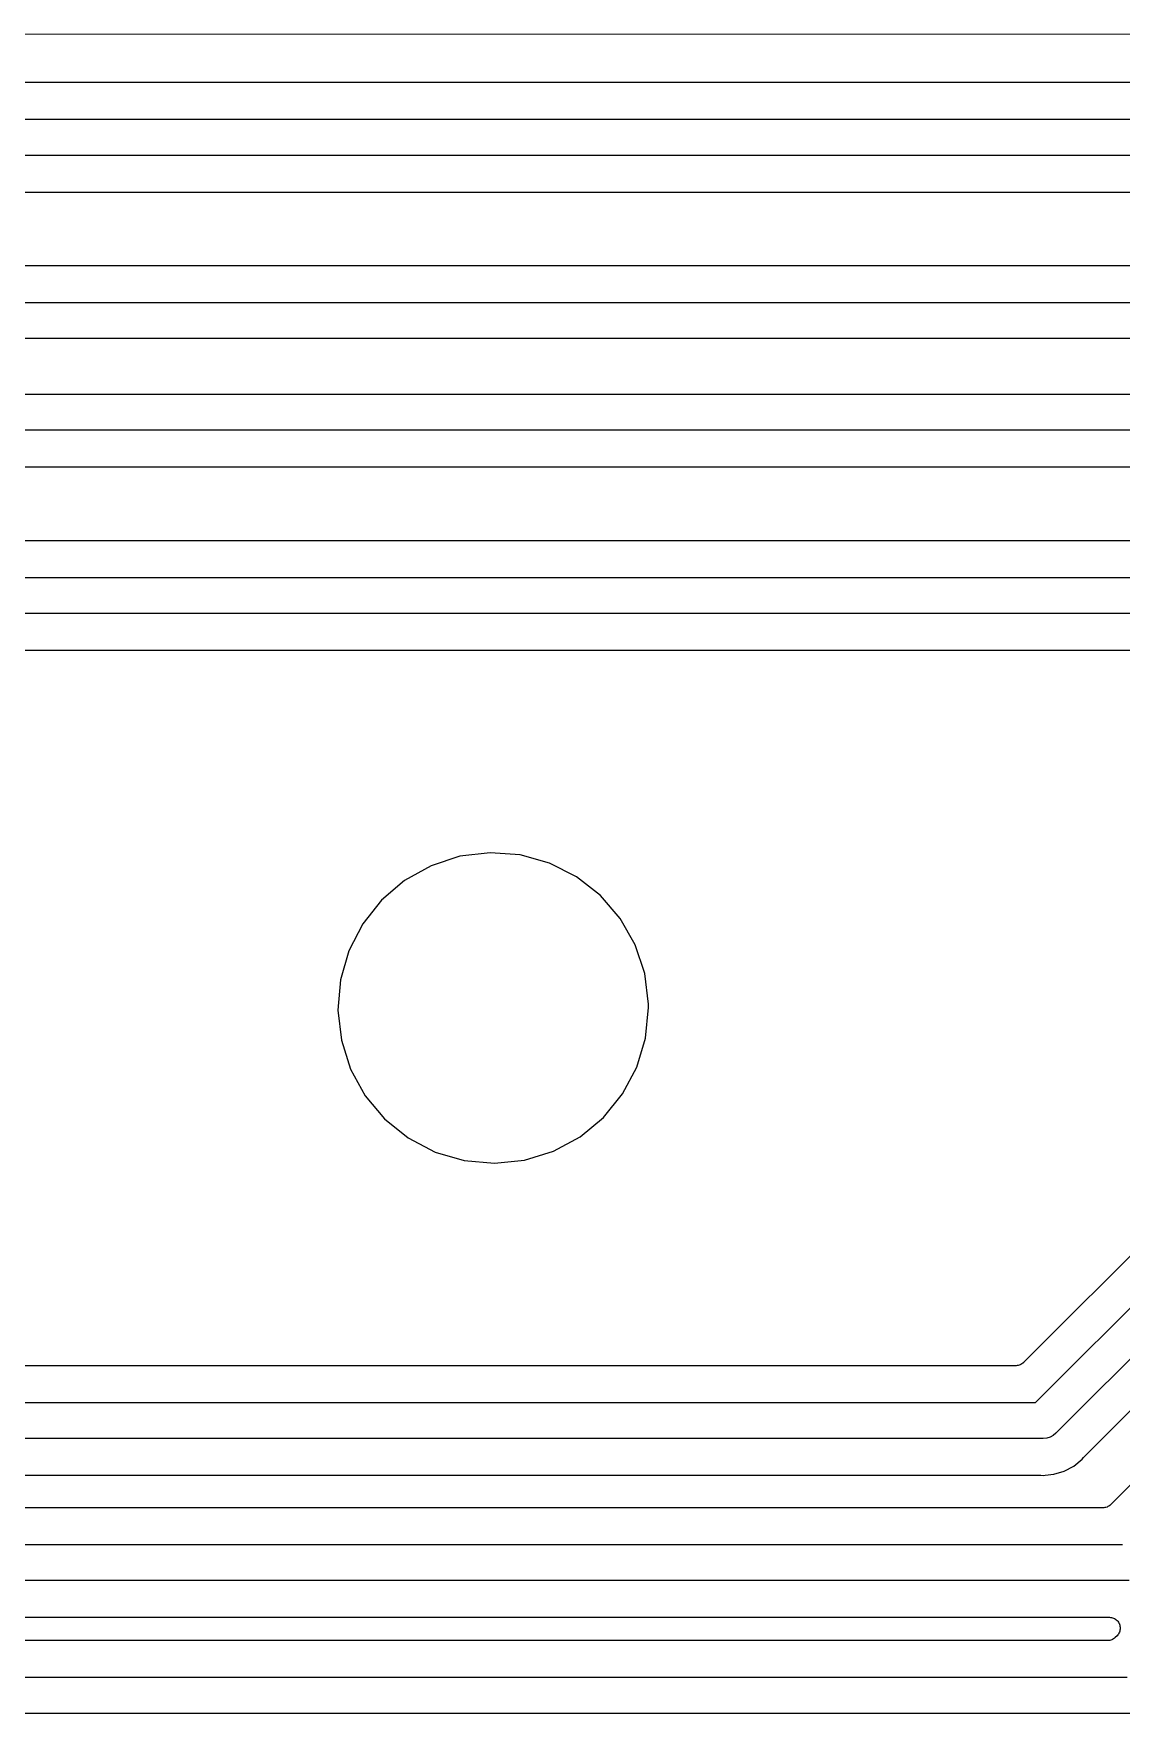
# Model space of a CAD drawing. Extents: x 37 to 187, y -133 to -79.
# Drawn here: x 160 to 175.07, y -132.33 to -109.05 of the extents above; entities that cross this region are included whole.
import ezdxf

# ---------------------------------------------------------------- set-up
doc = ezdxf.new("R2010")
doc.units = 0
doc.header["$MEASUREMENT"] = 0
doc.layers.add('BLACK', color=7, linetype='CONTINUOUS')

msp = doc.modelspace()

# ---------------------------------------------------------------- linework, layer by layer
at = {"layer": 'BLACK', "linetype": 'CONTINUOUS'}
for p, q in [((91.5864, -109.088), (181.013, -109.053)), ((181.389, -109.732), (88.0061, -109.732)), ((87.7336, -110.24), (181.598, -110.24)), ((181.506, -110.74), (87.6423, -110.74)), ((99.9821, -111.248), (181.234, -111.248)), ((178.745, -112.272), (139.04, -112.272)), ((139.007, -112.78), (178.778, -112.78)), ((178.686, -113.28), (139.099, -113.28)), ((142.887, -114.05), (178.423, -114.05)), ((178.331, -114.55), (142.979, -114.55)), ((143.251, -115.058), (178.059, -115.058)), ((176.295, -116.082), (158.795, -116.082)), ((158.762, -116.59), (176.95, -116.59)), ((176.95, -117.09), (158.854, -117.09)), ((159.126, -117.598), (176.295, -117.598)), ((165.908, -120.453), (165.508, -120.583)), ((166.325, -120.403), (165.908, -120.453)), ((166.744, -120.435), (166.325, -120.403)), ((167.148, -120.548), (166.744, -120.435)), ((167.523, -120.738), (167.148, -120.548)), ((165.142, -120.788), (164.822, -121.06)), ((165.508, -120.583), (165.142, -120.788)), ((167.854, -120.996), (167.523, -120.738)), ((168.129, -121.314), (167.854, -120.996)), ((164.822, -121.06), (164.561, -121.389)), ((164.561, -121.389), (164.369, -121.763)), ((168.336, -121.68), (168.129, -121.314)), ((168.469, -122.078), (168.336, -121.68)), ((164.369, -121.763), (164.253, -122.166)), ((164.253, -122.166), (164.218, -122.585)), ((168.522, -122.501), (168.469, -122.078)), ((164.218, -122.585), (164.265, -123.002)), ((168.481, -122.973), (168.523, -122.549)), ((168.523, -122.549), (168.522, -122.501)), ((164.265, -123.002), (164.392, -123.403)), ((168.36, -123.375), (168.481, -122.973)), ((164.392, -123.403), (164.594, -123.771)), ((168.163, -123.746), (168.36, -123.375)), ((164.594, -123.771), (164.864, -124.093)), ((167.897, -124.072), (168.163, -123.746)), ((164.864, -124.093), (165.191, -124.356)), ((167.574, -124.339), (167.897, -124.072)), ((165.191, -124.356), (165.564, -124.551)), ((167.204, -124.539), (167.574, -124.339)), ((165.564, -124.551), (165.967, -124.669)), ((165.967, -124.669), (166.385, -124.707)), ((166.385, -124.707), (166.803, -124.663)), ((166.803, -124.663), (167.204, -124.539)), ((176.453, -124.735), (173.72, -127.468)), ((173.886, -128.02), (177.084, -124.822)), ((177.438, -125.176), (174.175, -128.438)), ((174.558, -128.774), (177.525, -125.807)), ((178.44, -125.923), (174.925, -129.438)), ((173.614, -127.512), (149.512, -127.512)), ((173.628, -127.511), (173.614, -127.512)), ((173.641, -127.509), (173.628, -127.511)), ((173.642, -127.509), (173.641, -127.509)), ((173.643, -127.509), (173.642, -127.509)), ((173.656, -127.505), (173.643, -127.509)), ((173.67, -127.501), (173.656, -127.505)), ((173.671, -127.501), (173.67, -127.501)), ((173.67, -127.501), (173.67, -127.501)), ((173.683, -127.494), (173.671, -127.501)), ((173.696, -127.488), (173.683, -127.494)), ((173.697, -127.487), (173.696, -127.487)), ((173.696, -127.487), (173.696, -127.488)), ((173.708, -127.478), (173.697, -127.487)), ((173.718, -127.47), (173.708, -127.478)), ((173.72, -127.468), (173.718, -127.47)), ((173.72, -127.468), (173.72, -127.468)), ((173.72, -127.468), (173.72, -127.468)), ((173.72, -127.468), (173.72, -127.468)), ((134.724, -128.02), (173.886, -128.02)), ((174.13, -128.479), (174.086, -128.502)), ((174.168, -128.448), (174.13, -128.479)), ((174.175, -128.438), (174.168, -128.448)), ((173.978, -128.52), (134.632, -128.52)), ((173.99, -128.521), (173.978, -128.52)), ((174.039, -128.516), (173.99, -128.521)), ((174.086, -128.502), (174.039, -128.516)), ((174.281, -128.974), (174.413, -128.903)), ((174.413, -128.903), (174.529, -128.809)), ((174.529, -128.809), (174.548, -128.785)), ((174.548, -128.785), (174.549, -128.784)), ((174.549, -128.784), (174.554, -128.779)), ((174.554, -128.779), (174.558, -128.774)), ((134.665, -129.028), (173.945, -129.028)), ((173.945, -129.028), (173.947, -129.028)), ((173.947, -129.028), (173.954, -129.029)), ((173.954, -129.029), (173.96, -129.029)), ((173.96, -129.029), (173.99, -129.032)), ((173.99, -129.032), (174.02, -129.029)), ((174.02, -129.029), (174.139, -129.017)), ((174.02, -129.029), (174.02, -129.029)), ((174.139, -129.017), (174.281, -128.974)), ((174.819, -129.482), (89.1221, -129.482)), ((174.833, -129.481), (174.819, -129.482)), ((174.846, -129.479), (174.833, -129.481)), ((174.847, -129.479), (174.846, -129.479)), ((174.848, -129.479), (174.847, -129.479)), ((174.861, -129.475), (174.848, -129.479)), ((174.875, -129.471), (174.861, -129.475)), ((174.876, -129.471), (174.875, -129.471)), ((174.875, -129.471), (174.875, -129.471)), ((174.888, -129.464), (174.876, -129.471)), ((174.901, -129.458), (174.888, -129.464)), ((174.902, -129.457), (174.901, -129.457)), ((174.901, -129.457), (174.901, -129.458)), ((174.913, -129.448), (174.902, -129.457)), ((174.923, -129.44), (174.913, -129.448)), ((174.925, -129.438), (174.923, -129.44)), ((174.925, -129.438), (174.925, -129.438)), ((174.925, -129.438), (174.925, -129.438)), ((174.925, -129.438), (174.925, -129.438)), ((42.8406, -129.99), (175.091, -129.99)), ((175.183, -130.49), (42.7493, -130.49)), ((42.7816, -130.998), (174.908, -130.998)), ((174.908, -130.998), (174.909, -130.998)), ((174.909, -130.998), (174.909, -130.998)), ((174.909, -130.998), (174.909, -130.998)), ((174.909, -130.998), (174.91, -130.998)), ((174.91, -130.998), (174.924, -131)), ((174.924, -131), (174.939, -131.001)), ((174.939, -131.001), (174.939, -131.001)), ((174.939, -131.001), (174.939, -131.001)), ((174.939, -131.001), (174.953, -131.006)), ((174.953, -131.006), (174.966, -131.01)), ((174.966, -131.01), (174.967, -131.01)), ((174.967, -131.01), (174.967, -131.01)), ((174.967, -131.01), (174.979, -131.017)), ((174.979, -131.017), (174.992, -131.024)), ((174.992, -131.024), (174.992, -131.024)), ((174.992, -131.024), (174.993, -131.024)), ((174.993, -131.024), (175.004, -131.033)), ((175.004, -131.033), (175.015, -131.043)), ((175.015, -131.043), (175.015, -131.043)), ((175.015, -131.043), (175.015, -131.043)), ((175.015, -131.043), (175.024, -131.054)), ((174.988, -131.28), (174.978, -131.288)), ((174.99, -131.278), (174.988, -131.28)), ((175.014, -131.254), (174.99, -131.278)), ((174.99, -131.278), (174.99, -131.278)), ((174.99, -131.278), (174.99, -131.278)), ((174.99, -131.278), (174.99, -131.278)), ((175.023, -131.243), (175.014, -131.254)), ((175.032, -131.232), (175.023, -131.243)), ((175.024, -131.054), (175.033, -131.065)), ((175.033, -131.231), (175.032, -131.232)), ((175.032, -131.232), (175.032, -131.232)), ((175.033, -131.065), (175.033, -131.066)), ((175.033, -131.066), (175.033, -131.066)), ((175.033, -131.066), (175.04, -131.079)), ((175.039, -131.219), (175.033, -131.231)), ((175.046, -131.206), (175.039, -131.219)), ((175.04, -131.079), (175.047, -131.091)), ((175.051, -131.192), (175.046, -131.206)), ((175.046, -131.206), (175.046, -131.206)), ((175.046, -131.206), (175.046, -131.206)), ((175.047, -131.091), (175.047, -131.092)), ((175.047, -131.092), (175.047, -131.092)), ((175.047, -131.092), (175.051, -131.106)), ((175.051, -131.106), (175.055, -131.119)), ((175.055, -131.178), (175.051, -131.192)), ((175.055, -131.119), (175.055, -131.12)), ((175.055, -131.12), (175.055, -131.12)), ((175.055, -131.12), (175.057, -131.134)), ((175.056, -131.163), (175.055, -131.178)), ((175.055, -131.178), (175.055, -131.178)), ((175.055, -131.178), (175.055, -131.178)), ((175.058, -131.149), (175.056, -131.163)), ((175.057, -131.134), (175.058, -131.149)), ((175.058, -131.149), (175.058, -131.149)), ((175.058, -131.149), (175.058, -131.149)), ((174.884, -131.322), (42.2861, -131.322)), ((174.898, -131.321), (174.884, -131.322)), ((174.911, -131.319), (174.898, -131.321)), ((174.912, -131.319), (174.911, -131.319)), ((174.913, -131.319), (174.912, -131.319)), ((174.926, -131.315), (174.913, -131.319)), ((174.94, -131.311), (174.926, -131.315)), ((174.941, -131.311), (174.94, -131.311)), ((174.94, -131.311), (174.94, -131.311)), ((174.953, -131.304), (174.941, -131.311)), ((174.966, -131.298), (174.953, -131.304)), ((174.967, -131.297), (174.966, -131.297)), ((174.966, -131.297), (174.966, -131.298)), ((174.978, -131.288), (174.967, -131.297)), ((42.0136, -131.83), (175.156, -131.83)), ((175.248, -132.33), (41.9223, -132.33))]:
    msp.add_line(p, q, dxfattribs=at)

doc.saveas('drawing.dxf')
